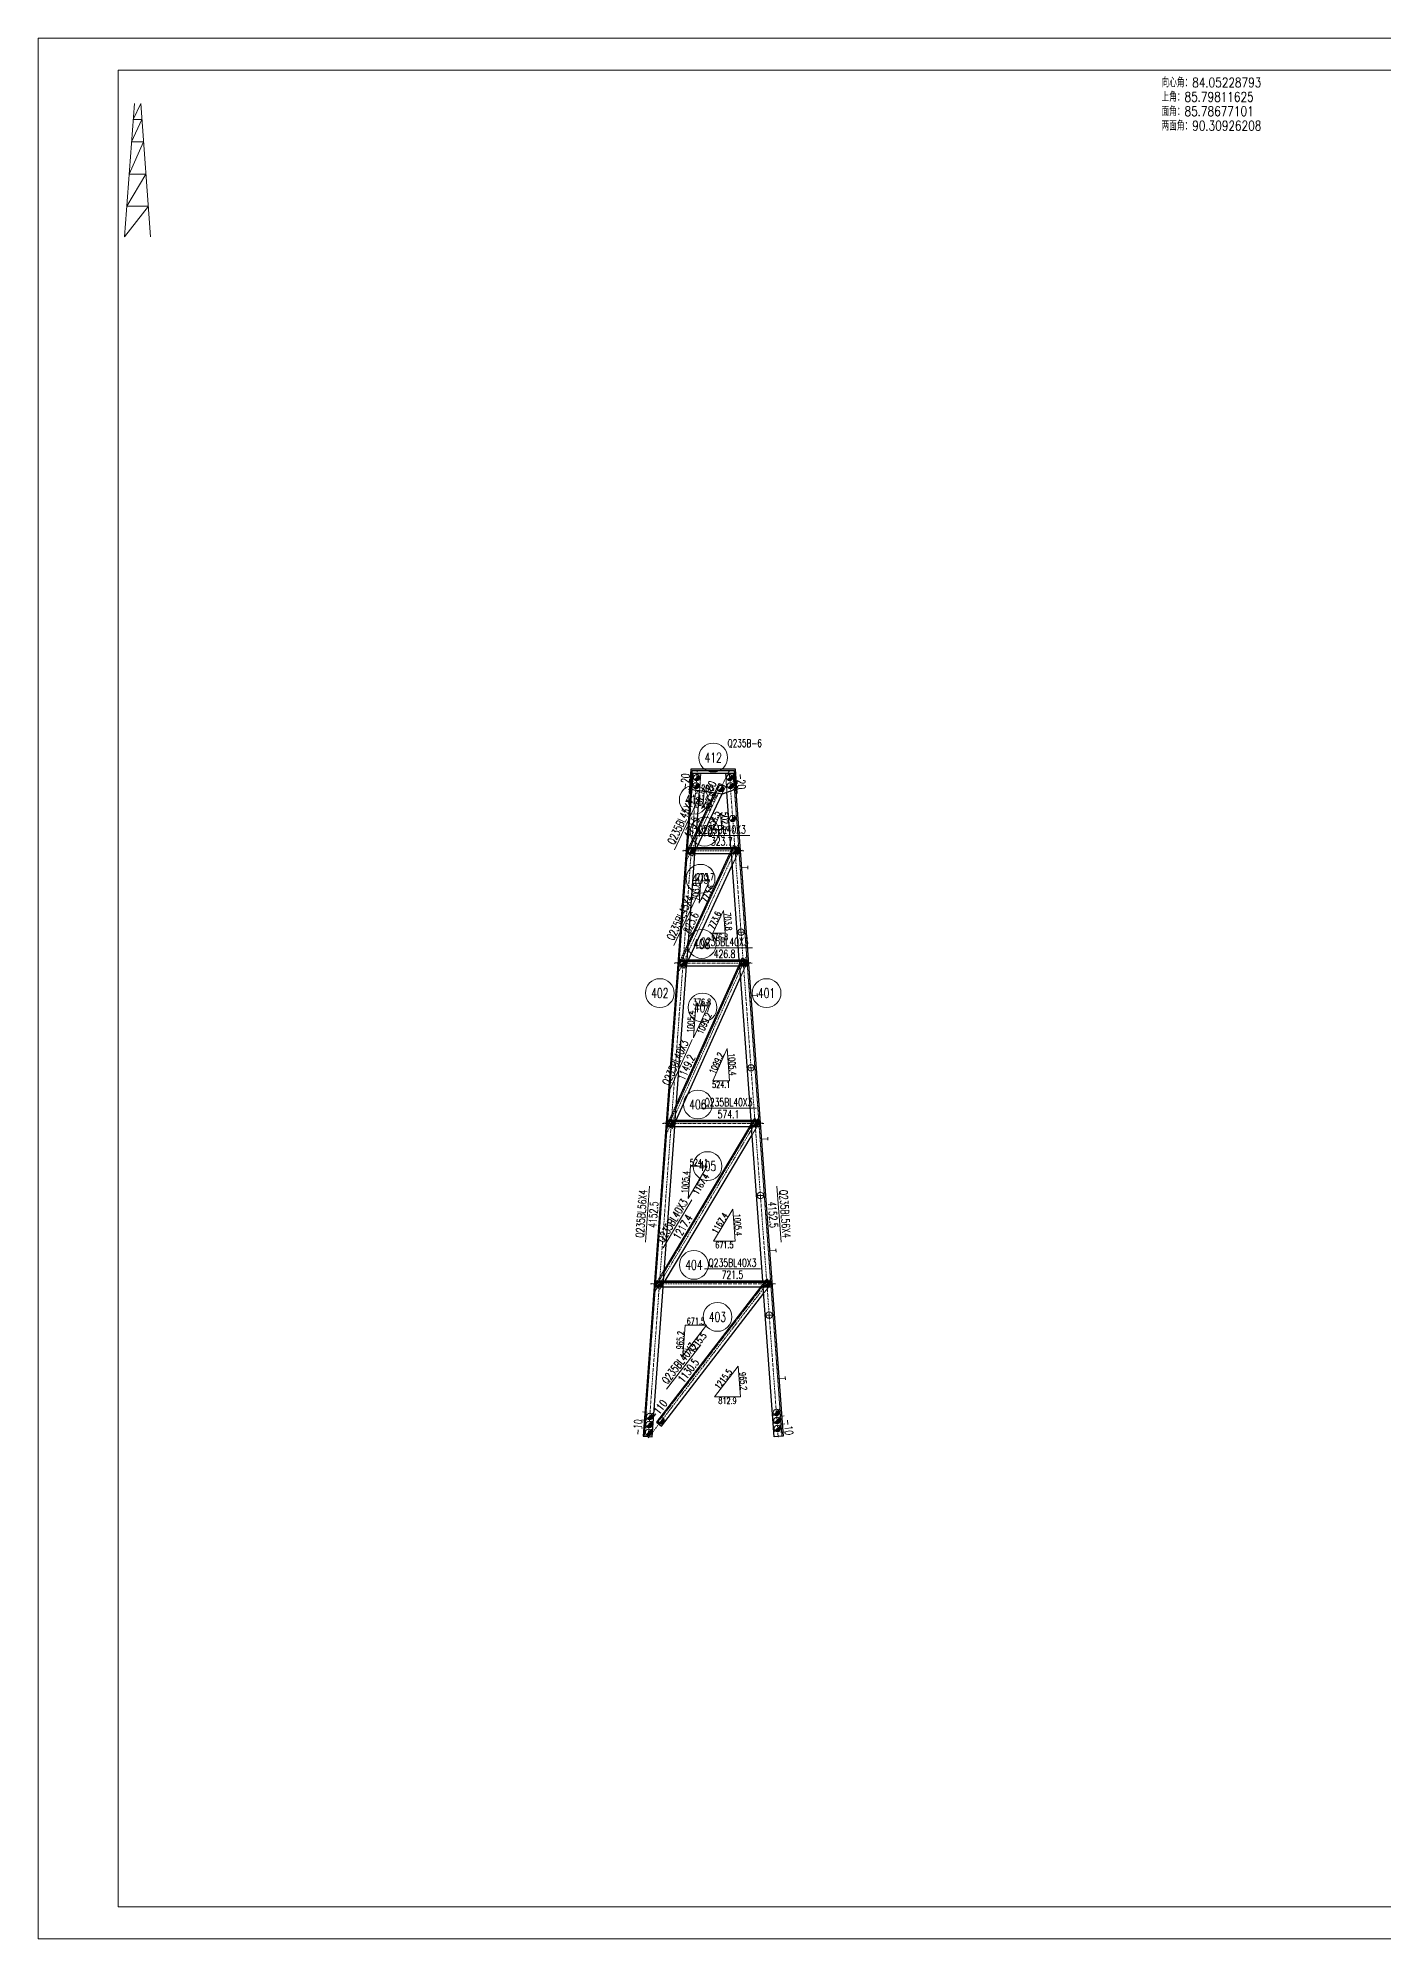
# Model space of a CAD drawing. Extents: x -13400 to 20340, y -61006 to 71674.
# Drawn here: x -13400 to -4990, y 11474 to 23354 of the extents above; entities that cross this region are included whole.
import ezdxf
from ezdxf.enums import TextEntityAlignment as Align

# ---------------------------------------------------------------- set-up
doc = ezdxf.new("R2010")
doc.units = 0
doc.header["$MEASUREMENT"] = 0
doc.linetypes.add('Dash', pattern=[2.75, 2, -0.75])
doc.linetypes.add('DashDot', pattern=[15.6, 9, -3, 0.6, -3])
doc.layers.get('0').update_dxf_attribs({"linetype": 'CONTINUOUS', "lineweight": 25})
doc.styles.get("Standard").update_dxf_attribs({"font": 'simplex.shx', "width": 0.7, "height": 3, "bigfont": 'gbhzfs.shx'})

# ---------------------------------------------------------------- blocks, each defined once
blk = doc.blocks.new('M16X40S')
at = {"color": 3, "linetype": 'Continuous', "lineweight": 13}
blk.add_line((-0.707, -0.707), (0.707, 0.707), dxfattribs=at)
blk.add_circle((0, 0), 1, dxfattribs=at)
for radius in [0.9, 0.8, 0.7, 0.6, 0.5, 0.4, 0.3, 0.2, 0.1]:
    blk.add_arc((0, 0), radius, 225, 45, dxfattribs=at)
blk = doc.blocks.new('M16X50S')
at = {"color": 3, "linetype": 'Continuous', "lineweight": 13}
blk.add_line((-1, -1), (1, 1), dxfattribs=at)
blk.add_circle((0, 0), 1, dxfattribs=at)
for radius in [0.9, 0.8, 0.7, 0.6, 0.5, 0.4, 0.3, 0.2, 0.1]:
    blk.add_arc((0, 0), radius, 225, 45, dxfattribs=at)
blk = doc.blocks.new('StepBolt')
at = {"color": 3, "linetype": 'Continuous', "lineweight": 13}
for p, q in [((-1, 0), (1, 0)), ((0, 0), (0, -1))]:
    blk.add_line(p, q, dxfattribs=at)
blk.add_circle((0, 0), 1, dxfattribs=at)

msp = doc.modelspace()

# ---------------------------------------------------------------- linework, layer by layer
at = {"color": 7, "linetype": 'Continuous', "lineweight": 18}
for p, q in [((-13400.26316, 23353.99352), (3419.73684, 23353.99352)), ((-13400.26316, 11473.99352), (-13400.26316, 23353.99352)), ((-12900.26316, 23153.99352), (3219.73684, 23153.99352)), ((-12900.26316, 11673.99352), (-12900.26316, 23153.99352)), ((-12900.26316, 11673.99352), (3219.73684, 11673.99352)), ((-13400.26316, 11473.99352), (3419.73684, 11473.99352))]:
    msp.add_line(p, q, dxfattribs=at)
at = {"color": 7, "linetype": 'Continuous', "lineweight": 20}
for p, q in [((-12798.02606, 22945.12989), (-12859.31746, 22110.87535)), ((-12758.02769, 22945.12897), (-12805.39422, 22844.85846)), ((-12758.02606, 22945.12989), (-12696.73466, 22110.87535)), ((-12750.65931, 22844.85891), (-12815.70628, 22704.47954)), ((-12805.39282, 22844.85891), (-12750.65931, 22844.85891)), ((-12740.34585, 22704.47954), (-12830.43979, 22503.93758)), ((-12815.70628, 22704.47954), (-12740.34585, 22704.47954)), ((-12725.61234, 22503.93758), (-12845.1733, 22303.39563)), ((-12830.43979, 22503.93758), (-12725.61234, 22503.93758)), ((-12710.87882, 22303.39565), (-12859.31738, 22110.87546)), ((-12845.1733, 22303.39563), (-12710.87883, 22303.39563))]:
    msp.add_line(p, q, dxfattribs=at)
at = {"color": 2, "linetype": 'DashDot', "lineweight": 15}
for p, q in [((-9281.6442, 18776.1962), (-9588.1012, 14604.9235)), ((-9081.66994, 18776.20607), (-9342.00291, 18225.10559)), ((-9081.6442, 18776.1962), (-8775.1872, 14604.9235)), ((-9021.68708, 18324.74432), (-9393.16859, 17523.04144)), ((-9373.47797, 18274.84131), (-8989.81042, 18274.84131)), ((-8970.70428, 17623.11417), (-9466.25166, 16520.06497)), ((-9425.04525, 17572.94446), (-8938.24314, 17572.94446)), ((-8891.41081, 16617.47603), (-9545.54513, 15520.28355)), ((-9498.7128, 16570.23468), (-8864.57559, 16570.23468)), ((-8812.32046, 15611.08695), (-9588.1012, 14604.9235)), ((-9572.38035, 15567.52489), (-8790.90804, 15567.52489))]:
    msp.add_line(p, q, dxfattribs=at)
at = {"color": 1, "linetype": 'Dash', "lineweight": 20}
for p, q in [((-9307.04511, 18758.00846), (-9611.30398, 14616.65513)), ((-9137.9445, 18692.19635), (-9342.75076, 18258.6407)), ((-9259.17413, 18754.49145), (-9308.04242, 18758.08173)), ((-9266.76612, 18651.1547), (-9259.17413, 18754.49145)), ((-9145.17741, 18695.61469), (-9172.75471, 18637.23613)), ((-9104.49229, 18676.38656), (-9145.17741, 18695.61469)), ((-9126.23963, 18630.34948), (-9104.49229, 18676.38656)), ((-9104.11427, 18754.49145), (-9055.24598, 18758.08173)), ((-9095.72173, 18640.25821), (-9104.11427, 18754.49145)), ((-9056.24329, 18758.00846), (-8751.98442, 14616.65513)), ((-9047.90973, 18303.83086), (-9394.16578, 17556.56764)), ((-9285.291, 18399.00736), (-9341.01398, 18281.04704)), ((-9055.16835, 18307.19426), (-9079.4269, 18254.84131)), ((-9023.41188, 18292.4794), (-9055.16835, 18307.19426)), ((-9341.01398, 18281.04704), (-9342.75076, 18258.6407)), ((-9342.75076, 18258.6407), (-9309.29855, 18242.8309)), ((-9309.29855, 18242.8309), (-9284.72949, 18294.84131)), ((-9295.88266, 18254.84131), (-9292.94392, 18294.84131)), ((-9067.40574, 18254.84131), (-9070.34448, 18294.84131)), ((-9062.2634, 18184.84754), (-9021.48582, 18272.85059)), ((-9021.48582, 18272.85059), (-9023.41188, 18292.4794)), ((-8993.94432, 17600.66644), (-9468.10028, 16545.23285)), ((-9336.6695, 17699.68008), (-9392.59549, 17578.98491)), ((-9360.59466, 17541.01193), (-9336.53091, 17592.94446)), ((-9347.44994, 17552.94446), (-9344.5112, 17592.94446)), ((-9001.24173, 17603.94482), (-9024.15376, 17552.94446)), ((-9015.83845, 17552.94446), (-9018.77719, 17592.94446)), ((-8972.05208, 17590.8313), (-9001.24173, 17603.94482)), ((-8970.49184, 17574.78245), (-8972.05208, 17590.8313)), ((-9392.59549, 17578.98491), (-9394.16578, 17556.56764)), ((-9394.16578, 17556.56764), (-9360.59466, 17541.01193)), ((-9010.84389, 17484.96199), (-8970.49184, 17574.78245)), ((-9410.65669, 16692.61957), (-9466.8739, 16567.48451)), ((-8917.08062, 16597.85306), (-9541.5139, 15550.47873)), ((-9466.8739, 16567.48451), (-9467.64039, 16553.57722)), ((-9467.64039, 16553.57722), (-9435.71421, 16539.23431)), ((-9435.71421, 16539.23431), (-9412.80218, 16590.23468)), ((-9421.11749, 16550.23468), (-9418.17875, 16590.23468)), ((-8923.95209, 16601.94976), (-8954.78406, 16550.23468)), ((-8942.17091, 16550.23468), (-8945.10964, 16590.23468)), ((-8938.44555, 16499.52785), (-8896.76396, 16569.44121)), ((-8898.18408, 16586.58715), (-8923.95209, 16601.94976)), ((-8896.76396, 16569.44121), (-8898.18408, 16586.58715)), ((-9540.19198, 15568.31836), (-9541.34866, 15552.70868)), ((-9486.66071, 15658.10743), (-9540.19198, 15568.31836)), ((-8840.14183, 15594.65614), (-9530.43789, 14699.36366)), ((-9513.00385, 15535.80982), (-9482.17188, 15587.52489)), ((-9494.78504, 15547.52489), (-9491.8463, 15587.52489)), ((-8846.47731, 15599.54098), (-8886.5832, 15547.52489)), ((-8868.50336, 15547.52489), (-8871.4421, 15587.52489)), ((-8865.68211, 15509.12413), (-8822.73776, 15564.82163)), ((-8824.30312, 15582.44405), (-8846.47731, 15599.54098)), ((-8822.73776, 15564.82163), (-8824.30312, 15582.44405)), ((-9541.34866, 15552.70868), (-9513.00385, 15535.80982))]:
    msp.add_line(p, q, dxfattribs=at)
at = {"color": 7, "linetype": 'Continuous', "lineweight": 13}
for p, q in [((-9274.77597, 18596.85787), (-9424.27094, 18280.39104)), ((-9302.69961, 18369.84131), (-8952.69961, 18369.84131)), ((-9280.48102, 17999.33293), (-9427.62955, 17681.76827)), ((-9285.51051, 17667.94446), (-8935.51051, 17667.94446)), ((-9311.91345, 17095.43145), (-9455.34255, 16776.16965)), ((-9260.95466, 16665.23468), (-8910.95466, 16665.23468)), ((-9579.83883, 16177.71734), (-9605.48368, 15828.65812)), ((-8783.44956, 16177.71734), (-8757.80472, 15828.65812)), ((-9314.36296, 16093.56535), (-9493.5934, 15792.93859)), ((-9236.39881, 15662.52489), (-8886.39881, 15662.52489)), ((-9259.214, 15187.06339), (-9472.92569, 14909.88599))]:
    msp.add_line(p, q, dxfattribs=at)
at = {"color": 1, "linetype": 'Continuous', "lineweight": 18}
for p, q in [((-9245.49974, 18542.26323), (-9198.13437, 18642.53772)), ((-9238.13355, 18642.52658), (-9245.49974, 18542.26323)), ((-9198.13437, 18642.53772), (-9238.13355, 18642.52658)), ((-9134.97869, 18508.84309), (-9182.34407, 18408.56859)), ((-9127.61112, 18408.56097), (-9134.97869, 18508.84309)), ((-9182.34407, 18408.56859), (-9127.61112, 18408.56097)), ((-9259.24993, 18087.6866), (-9269.56394, 17947.29961)), ((-9269.56394, 17947.29961), (-9204.51698, 18087.67898)), ((-9204.51698, 18087.67898), (-9259.24993, 18087.6866)), ((-9117.78844, 17900.49632), (-9182.8354, 17760.11695)), ((-9107.47498, 17760.11695), (-9117.78844, 17900.49632)), ((-9182.8354, 17760.11695), (-9107.47498, 17760.11695)), ((-9303.94288, 17105.01323), (-9213.84895, 17305.55518)), ((-9289.20937, 17305.55518), (-9303.94288, 17105.01323)), ((-9213.84895, 17305.55518), (-9289.20937, 17305.55518)), ((-9093.7237, 17038.16591), (-9183.81764, 16837.62395)), ((-9078.99019, 16837.62395), (-9093.7237, 17038.16591)), ((-9183.81764, 16837.62395), (-9078.99019, 16837.62395)), ((-9338.32107, 16102.30345), (-9218.76012, 16302.8454)), ((-9323.58756, 16302.8454), (-9338.32107, 16102.30345)), ((-9218.76012, 16302.8454), (-9323.58756, 16302.8454)), ((-9059.34551, 16035.45613), (-9178.90647, 15834.91417)), ((-9044.612, 15834.91417), (-9059.34551, 16035.45613)), ((-9178.90647, 15834.91417), (-9044.612, 15834.91417)), ((-9371.32413, 15118.31091), (-9222.8855, 15310.83119)), ((-9357.17996, 15310.83119), (-9371.32413, 15118.31091)), ((-9222.8855, 15310.83119), (-9357.17996, 15310.83119)), ((-9024.96732, 15054.13749), (-9173.40596, 14861.61721)), ((-9010.82316, 14861.61721), (-9024.96732, 15054.13749)), ((-9173.40596, 14861.61721), (-9010.82316, 14861.61721))]:
    msp.add_line(p, q, dxfattribs=at)
at = {"color": 7, "linetype": 'Continuous', "lineweight": 30}
for p, q in [((-9343.47797, 18286.84131), (-9019.81042, 18286.84131)), ((-9395.04525, 17584.94446), (-8968.24314, 17584.94446)), ((-9468.7128, 16582.23468), (-8894.57559, 16582.23468)), ((-9542.38035, 15579.52489), (-8820.90804, 15579.52489))]:
    msp.add_line(p, q, dxfattribs=at)
for points in [[(-9321.16573, 18784.17458), (-9332.16086, 18634.51678)], [(-9324.18248, 18633.93062), (-9313.73044, 18776.1962)], [(-9042.12267, 18784.17466), (-9321.16573, 18784.17458)], [(-9313.73044, 18776.1962), (-9049.55795, 18776.1962)], [(-9049.55795, 18776.1962), (-9039.10592, 18633.93062)], [(-9031.12754, 18634.51678), (-9042.12267, 18784.17466)], [(-9315.0236, 18758.59463), (-9619.28247, 14617.2413)], [(-9308.04242, 18758.08173), (-9315.36952, 18658.35052)], [(-9315.36952, 18658.35052), (-9123.12181, 18629.88788)], [(-9308.04242, 18758.08173), (-9315.0236, 18758.59463)], [(-9055.24598, 18758.08173), (-9308.04242, 18758.08173)], [(-9123.12181, 18629.88788), (-9047.91888, 18658.35052)], [(-9055.24598, 18758.08173), (-9048.26479, 18758.59463)], [(-9047.91888, 18658.35052), (-9055.24598, 18758.08173)], [(-9048.26479, 18758.59463), (-8744.00592, 14617.2413)], [(-9332.16086, 18634.51678), (-9324.18248, 18633.93062)], [(-9292.94392, 18294.84131), (-9266.76612, 18651.1547)], [(-9172.75471, 18637.23613), (-9285.291, 18399.00736)], [(-9284.72949, 18294.84131), (-9126.23963, 18630.34948)], [(-9070.34448, 18294.84131), (-9095.72173, 18640.25821)], [(-9039.10592, 18633.93062), (-9031.12754, 18634.51678)], [(-9344.5112, 17592.94446), (-9295.88266, 18254.84131)], [(-9343.47797, 18294.84131), (-9019.81042, 18294.84131)], [(-9343.47797, 18254.84131), (-9343.47797, 18294.84131)], [(-9019.81042, 18254.84131), (-9343.47797, 18254.84131)], [(-9079.4269, 18254.84131), (-9336.6695, 17699.68008)], [(-9336.53091, 17592.94446), (-9062.2634, 18184.84754)], [(-9018.77719, 17592.94446), (-9067.40574, 18254.84131)], [(-9019.81042, 18294.84131), (-9019.81042, 18254.84131)], [(-9395.04525, 17592.94446), (-8968.24314, 17592.94446)], [(-9395.04525, 17552.94446), (-9395.04525, 17592.94446)], [(-8968.24314, 17592.94446), (-8968.24314, 17552.94446)], [(-9418.17875, 16590.23468), (-9347.44994, 17552.94446)], [(-9412.80218, 16590.23468), (-9010.84389, 17484.96199)], [(-9024.15376, 17552.94446), (-9410.65669, 16692.61957)], [(-8968.24314, 17552.94446), (-9395.04525, 17552.94446)], [(-8945.10964, 16590.23468), (-9015.83845, 17552.94446)], [(-9491.8463, 15587.52489), (-9421.11749, 16550.23468)], [(-8954.78406, 16550.23468), (-9486.66071, 15658.10743)], [(-9468.7128, 16590.23468), (-8894.57559, 16590.23468)], [(-9468.7128, 16550.23468), (-9468.7128, 16590.23468)], [(-8894.57559, 16550.23468), (-9468.7128, 16550.23468)], [(-8871.4421, 15587.52489), (-8942.17091, 16550.23468)], [(-8894.57559, 16590.23468), (-8894.57559, 16550.23468)], [(-9482.17188, 15587.52489), (-8938.44555, 16499.52785)], [(-9542.38035, 15587.52489), (-8820.90804, 15587.52489)], [(-9542.38035, 15547.52489), (-9542.38035, 15587.52489)], [(-8820.90804, 15587.52489), (-8820.90804, 15547.52489)], [(-9563.433, 14613.13812), (-9494.78504, 15547.52489)], [(-8820.90804, 15547.52489), (-9542.38035, 15547.52489)], [(-8886.5832, 15547.52489), (-9536.77337, 14704.2485)], [(-9505.09596, 14679.82431), (-8865.68211, 15509.12413)], [(-8799.8554, 14613.13812), (-8868.50336, 15547.52489)], [(-9619.28247, 14617.2413), (-9563.433, 14613.13812)], [(-9536.77337, 14704.2485), (-9505.09596, 14679.82431)], [(-8744.00592, 14617.2413), (-8799.8554, 14613.13812)]]:
    msp.add_lwpolyline(points, dxfattribs=at)
at = {"color": 3, "linetype": 'Continuous', "lineweight": 20}
for points in [[(-9337.31038, 18659.96249), (-9307.39102, 18657.76436)], [(-9333.64683, 18709.82809), (-9303.72747, 18707.62996)], [(-9029.64156, 18709.82809), (-9059.56092, 18707.62996)], [(-9025.97801, 18659.96249), (-9055.89737, 18657.76436)], [(-9365.35164, 18278.28504), (-9335.43228, 18276.08691)], [(-8997.93676, 18278.28504), (-9027.85612, 18276.08691)], [(-8964.22544, 18160.62998), (-8965.69086, 18180.57622)], [(-8964.95815, 18170.6031), (-9004.85063, 18167.67226)], [(-9416.91892, 17576.3882), (-9386.99956, 17574.19007)], [(-8946.36947, 17576.3882), (-8976.28883, 17574.19007)], [(-8906.34136, 17372.75345), (-8946.23384, 17369.82261)], [(-8905.60865, 17362.78032), (-8907.07407, 17382.72657)], [(-9490.58647, 16573.67841), (-9460.66711, 16571.48028)], [(-8872.70192, 16573.67841), (-8902.62129, 16571.48028)], [(-8840.39747, 16475.17258), (-8880.28995, 16472.24174)], [(-8839.66476, 16465.19946), (-8841.13018, 16485.1457)], [(-8789.10778, 15777.05414), (-8829.00026, 15774.1233)], [(-8788.37507, 15767.08101), (-8789.84049, 15787.02726)], [(-9564.25402, 15570.96863), (-9534.33466, 15568.7705)], [(-8799.03438, 15570.96863), (-8828.95374, 15568.7705)], [(-8730.49099, 14979.20448), (-8770.38348, 14976.27364)], [(-8729.75828, 14969.23136), (-8731.2237, 14989.1776)], [(-9623.25151, 14767.93717), (-9593.33214, 14765.73904)], [(-8738.20511, 14743.00437), (-8768.12447, 14740.80624)], [(-9630.5786, 14668.20596), (-9600.65924, 14666.00783)], [(-9626.91506, 14718.07157), (-9596.99569, 14715.87344)], [(-8734.54156, 14693.13877), (-8764.46093, 14690.94064)], [(-8730.87801, 14643.27316), (-8760.79738, 14641.07503)]]:
    msp.add_lwpolyline(points, dxfattribs=at)
at = {"color": 3, "linetype": 'Continuous', "lineweight": 13}
for centre in [(-12798.02606, 22945.12989), (-12758.02769, 22945.12897), (-12758.02606, 22945.12989), (-12805.39422, 22844.85846), (-12805.39282, 22844.85891), (-12750.65931, 22844.85891), (-12750.65931, 22844.85891), (-12815.70628, 22704.47954), (-12815.70628, 22704.47954), (-12740.34585, 22704.47954), (-12740.34585, 22704.47954), (-12830.43979, 22503.93758), (-12830.43979, 22503.93758), (-12725.61234, 22503.93758), (-12725.61234, 22503.93758), (-12845.1733, 22303.39563), (-12845.1733, 22303.39563), (-12710.87883, 22303.39563), (-12710.87882, 22303.39565), (-12859.31746, 22110.87535), (-12859.31738, 22110.87546), (-12696.73466, 22110.87535)]:
    msp.add_circle(centre, 0.2, dxfattribs=at)
at = {"color": 7, "linetype": 'Continuous', "lineweight": 13}
for centre in [(-9181.6442, 18857.08173), (-9302.95343, 18593.39801), (-9235.58879, 18393.84131), (-9260.41246, 18099.72853), (-9252.77788, 17691.94446), (-9515.17712, 17385.39735), (-8848.11127, 17385.39735), (-9248.53373, 17295.07523), (-9277.33373, 16689.23468), (-9216.78955, 16304.09421), (-9301.88958, 15686.52489), (-9154.97761, 15361.56003)]:
    msp.add_circle(centre, 90, dxfattribs=at)

# ---------------------------------------------------------------- block references
at = {"color": 3, "linetype": 'Continuous', "lineweight": 13, "xscale": 20.00000000000454, "yscale": 20.00000000000454, "zscale": 20.00000000000454}
for name, p in [('M16X40S', (-9288.60494, 18681.45155)), ('M16X40S', (-9284.94139, 18731.31716)), ('M16X40S', (-9135.06152, 18663.18111)), ('M16X40S', (-9078.347, 18731.31716)), ('M16X40S', (-9074.68345, 18681.45155)), ('M16X40S', (-9059.6629, 18477.00258)), ('M16X40S', (-9318.47797, 18274.84131)), ('M16X40S', (-9044.81042, 18274.84131)), ('StepBolt', (-9007.45622, 17766.40276)), ('M16X40S', (-9370.04525, 17572.94446)), ('M16X40S', (-8993.24314, 17572.94446)), ('StepBolt', (-8945.17588, 16918.6875)), ('M16X40S', (-9443.7128, 16570.23468)), ('M16X40S', (-8919.57559, 16570.23468)), ('StepBolt', (-8886.5591, 16120.83785)), ('M16X40S', (-9517.38035, 15567.52489)), ('M16X40S', (-8845.90804, 15567.52489)), ('StepBolt', (-8831.60586, 15372.8538)), ('M16X50S', (-9578.20961, 14739.56063)), ('M16X40S', (-9505.66964, 14711.83466)), ('M16X50S', (-8786.91055, 14764.49343)), ('M16X50S', (-8783.24701, 14714.62783)), ('M16X50S', (-9585.53671, 14639.82943)), ('M16X50S', (-9581.87316, 14689.69503)), ('M16X50S', (-8779.58346, 14664.76223))]:
    msp.add_blockref(name, p, dxfattribs=at)

# ---------------------------------------------------------------- texts
at = {"color": 7, "linetype": 'Continuous', "lineweight": 13, "width": 0.8}
for s, p in [('向心角：84.05228793', (-6380.68594, 23028.20405)), ('上角：85.79811625', (-6380.68594, 22938.20405)), ('面角：85.78677101', (-6380.68594, 22848.20405)), ('两面角：90.30926208', (-6380.68594, 22758.20405))]:
    msp.add_text(s, height=60, dxfattribs=at).set_placement(p, align=Align.BOTTOM_LEFT)
at = {"color": 7, "linetype": 'Continuous', "lineweight": 13, "width": 0.7}
msp.add_text('Q235B-6', height=48, dxfattribs=at).set_placement((-9091.6442, 18947.08173), align=Align.MIDDLE_LEFT)
for s, height, p in [('412', 60, (-9181.6442, 18857.08173)), ('411', 60, (-9302.95343, 18593.39801)), ('410', 60, (-9235.58879, 18393.84131)), ('Q235BL40X3', 50, (-9127.69961, 18407.34131)), ('323.7', 50, (-9127.69961, 18332.34131)), ('409', 60, (-9260.41246, 18099.72853)), ('408', 60, (-9252.77788, 17691.94446)), ('Q235BL40X3', 50, (-9110.51051, 17705.44446)), ('426.8', 50, (-9110.51051, 17630.44446)), ('402', 60, (-9515.17712, 17385.39735)), ('401', 60, (-8848.11127, 17385.39735)), ('407', 60, (-9248.53373, 17295.07523)), ('406', 60, (-9277.33373, 16689.23468)), ('Q235BL40X3', 50, (-9085.95466, 16702.73468)), ('574.1', 50, (-9085.95466, 16627.73468)), ('405', 60, (-9216.78955, 16304.09421)), ('404', 60, (-9301.88958, 15686.52489)), ('Q235BL40X3', 50, (-9061.39881, 15700.02489)), ('721.5', 50, (-9061.39881, 15625.02489)), ('403', 60, (-9154.97761, 15361.56003))]:
    msp.add_text(s, height=height, dxfattribs=at).set_placement(p, align=Align.MIDDLE_CENTER)
for s, rotation, p in [('-20', 85.798116255, (-9356.26953, 18708.98341)), ('-100', 64.714536094, (-9208.98067, 18648.34476)), ('-20', 274.201883745, (-9007.01886, 18708.98341)), ('Q235BL45X4', 64.714536094, (-9383.42772, 18454.6479)), ('479.5', 64.714536094, (-9315.61919, 18422.60102)), ('Q235BL45X4', 65.138617739, (-9388.08007, 17856.31651)), ('823.6', 65.138617739, (-9320.0305, 17824.78469)), ('Q235BL40X3', 65.807891067, (-9417.83462, 16951.16796)), ('1149.2', 65.807891067, (-9349.42138, 16920.43315)), ('Q235BL56X4', 85.798116255, (-9630.06046, 16005.93539)), ('4152.5', 85.798116255, (-9555.26205, 16000.44007)), ('Q235BL40X3', 59.197058859, (-9436.18819, 15962.45523)), ('4152.5', 274.201883745, (-8808.02634, 16000.44007)), ('Q235BL56X4', 274.201883745, (-8733.22794, 16005.93539)), ('1217.4', 59.197058859, (-9371.76817, 15924.04871)), ('Q235BL40X3', 52.366750873, (-9395.76742, 15071.37237)), ('1130.5', 52.366750873, (-9336.37226, 15025.57701)), ('-110', 52.366750873, (-9523.72861, 14782.58166)), ('-10', 85.798116255, (-9652.83495, 14672.34784)), ('-10', 274.201883745, (-8710.45344, 14672.34784))]:
    msp.add_text(s, height=50, rotation=rotation, dxfattribs=at).set_placement(p, align=Align.MIDDLE_CENTER)
at = {"color": 7, "linetype": 'Continuous', "lineweight": 20, "width": 0.7}
for s, rotation, p in [('200', 0.015960435, (-9218.14064, 18666.53215)), ('502.7', 85.798116255, (-9265.75213, 18594.15341)), ('554.5', 64.715956716, (-9200.11622, 18582.14993)), ('554.5', 64.715956716, (-9180.36222, 18468.95638)), ('502.8', 274.201883745, (-9107.35942, 18460.46053)), ('273.7', 359.992019864, (-9154.98094, 18384.56478)), ('703.8', 85.798116255, (-9288.34242, 18019.25161)), ('273.7', 359.992019864, (-9231.88011, 18111.68279)), ('773.6', 65.138617739, (-9215.2646, 18007.39911)), ('773.6', 65.138617739, (-9172.08778, 17840.39682)), ('703.8', 274.201883745, (-9088.69622, 17832.06514)), ('1005.4', 85.798116255, (-9320.51161, 17207.04271)), ('1099.2', 65.807891067, (-9237.00368, 17195.44907)), ('1099.2', 65.807891067, (-9160.66291, 16947.73007)), ('1005.4', 274.201883745, (-9062.42146, 16939.65343)), ('1005.4', 85.798116255, (-9354.8898, 16204.33293)), ('1167.4', 59.197058859, (-9257.92619, 16190.28434)), ('1167.4', 59.197058859, (-9139.7404, 15947.47524)), ('1005.4', 274.201883745, (-9028.04327, 15936.94365)), ('965.2', 85.798116255, (-9388.18753, 15216.32955)), ('1215.5', 52.366750873, (-9278.09836, 15199.91654)), ('1215.5', 52.366750873, (-9118.19309, 14972.53186)), ('965.2', 274.201883745, (-8993.95975, 14959.63585))]:
    msp.add_text(s, height=40, rotation=rotation, dxfattribs=at).set_placement(p, align=Align.MIDDLE_CENTER)
for s, p in [('376.8', (-9145.15519, 17736.11695)), ('376.8', (-9251.52916, 17329.55518)), ('524.1', (-9131.40391, 16813.62395)), ('524.1', (-9271.17384, 16326.8454)), ('671.5', (-9111.75924, 15810.91417)), ('671.5', (-9290.03273, 15334.83119)), ('812.9', (-9092.11456, 14837.61721))]:
    msp.add_text(s, height=40, dxfattribs=at).set_placement(p, align=Align.MIDDLE_CENTER)

doc.saveas('drawing.dxf')
